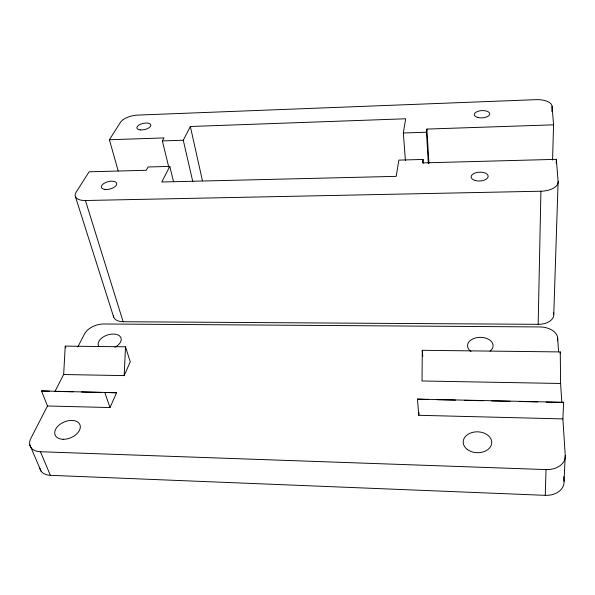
<?xml version="1.0" encoding="UTF-8"?>
<svg xmlns="http://www.w3.org/2000/svg" width="595" height="595" viewBox="0 0 595 595"><rect width="100%" height="100%" fill="white"/><g stroke="black" fill="none" stroke-linecap="round" stroke-linejoin="round"><path stroke-width="0.89" d="M560.602 383.478L560.267 351.92L422.279 350.299L422.048 380.978L560.602 383.478L561.829 402.451L563.614 402.294L562.885 418.91L565.25 455.539L564.03 481.333A19.412 14.421 7.8 0 1 545.251 495.338L50.367 475.323A17.776 11.573 -24.6 0 1 39.813 468.235M538.17 324.327L540.907 191.218A17.664 9.17 -0.6 0 0 558.117 181.542L556.34 159.341L422.591 162.911L423.03 159.453L398.866 160.114L396.196 176.358L161.766 182.003L169.806 166.392L148.088 166.987L146.273 170.289L89.072 171.814L76.1 192.267A15.924 7.661 -15 0 0 85.42 200.508L123.135 321.731L538.17 324.327A15.976 9.929 1.9 0 0 553.766 314.331L558.117 181.542M551.922 111.734L552.071 106.2A15.656 7.214 -1.9 0 0 535.991 99.663L137.765 115.095A14.146 6.21 -12.8 0 0 120.465 122.302L109.406 139.743L118.152 170.854M552.569 160.04L553.566 124.824L552.071 106.2M545.251 495.338L546.031 469.581A19.851 14.384 6.7 0 0 565.25 455.539M556.221 163.052L556.34 159.341M557.574 340.801L557.671 338.02A17.315 11.06 2.6 0 0 539.851 326.938L103.85 323.985A15.73 9.223 -18.3 0 0 84.594 333.78L77.826 346.952M560.192 353.735L560.267 351.92M63.658 374.523L124.154 375.609L125.515 346.818L65.234 346.112L63.658 374.523L54.985 391.406L73.364 391.808M562.885 418.91L418.768 415.295L419.021 412.64M428.37 163.744L426.489 132.216L426.883 129.078L553.566 124.824M405.426 160.657L403.328 132.983L405.664 118.777L190.355 126.504L183.282 140.234L192.847 181.869M47.488 405.991L110.008 407.553L116.568 392.745L41.494 390.937L47.488 405.991L30.903 438.255A18.148 11.483 -23.8 0 0 40.445 451.739L50.367 475.323M124.154 375.609L130.253 361.834L125.515 346.818M168.757 167.046L162.368 140.926L164.019 137.914L109.406 139.743M162.368 140.926L183.282 140.234M403.328 132.983L426.489 132.216M85.42 200.508L540.907 191.218M418.768 415.295L417.459 399.119L563.614 402.294M81.641 391.986L100.942 392.403M106.453 392.529L116.568 392.745M428.616 399.55L417.459 399.119M436.938 399.728L455.443 400.13M464.695 400.331L483.192 400.732M491.522 400.918L510.019 401.32M519.271 401.521L537.776 401.923M546.098 402.108L561.829 402.451M41.494 390.937L49.586 391.22M40.445 451.739L546.031 469.581M29.757 444.74L41.003 471.032M65.234 346.112L65.867 347.859M104.742 392.313L110.008 407.553M75.364 196.469L113.652 317.038M169.806 166.392L173.524 181.631M190.355 126.504L202.449 180.783M422.279 350.299L422.74 356.494M557.671 338.02L558.564 351.771M423.03 159.453L423.261 163.134M553.655 312.494L553.766 314.331M563.748 476.714L564.03 481.333M426.883 129.078L428.921 163.38M471.017 351.466A12.793 8.367 -0.2 0 1 471.218 339.834A12.793 8.367 -0.2 0 1 488.986 339.529A12.793 8.367 -0.2 0 1 489.997 351.147M123.135 321.731A14.525 8.442 -16.7 0 1 113.37 315.588M98.896 346.558A11.922 7.103 -18.1 0 1 105.203 335.892A11.922 7.103 -18.1 0 1 120.168 336.539A11.922 7.103 -18.1 0 1 114.857 347.249M467.268 449.411A14.273 10.435 1.8 0 0 491.217 445.276A14.273 10.435 1.8 0 0 473.94 432.096A14.273 10.435 1.8 0 0 467.268 449.411M478.075 117.542A7.735 3.63 -3.3 0 0 489.745 113.935A7.735 3.63 -3.3 0 0 478.231 111.235A7.735 3.63 -3.3 0 0 478.075 117.542M475.293 180.553A8.531 4.433 -2.7 0 0 488.175 176.358A8.531 4.433 -2.7 0 0 475.487 172.862A8.531 4.433 -2.7 0 0 475.293 180.553M104.832 189.411A7.884 3.793 -14.4 0 0 116.739 184.071A7.884 3.793 -14.4 0 0 105.598 182.539A7.884 3.793 -14.4 0 0 104.832 189.411M140.182 129.896A7.147 3.176 -12.6 0 0 150.862 125.337A7.147 3.176 -12.6 0 0 140.532 124.229A7.147 3.176 -12.6 0 0 140.182 129.896M63.122 439.296A13.432 8.553 -22.8 0 0 80.139 425.365A13.432 8.553 -22.8 0 0 59.284 424.904A13.432 8.553 -22.8 0 0 63.122 439.296"/></g></svg>
